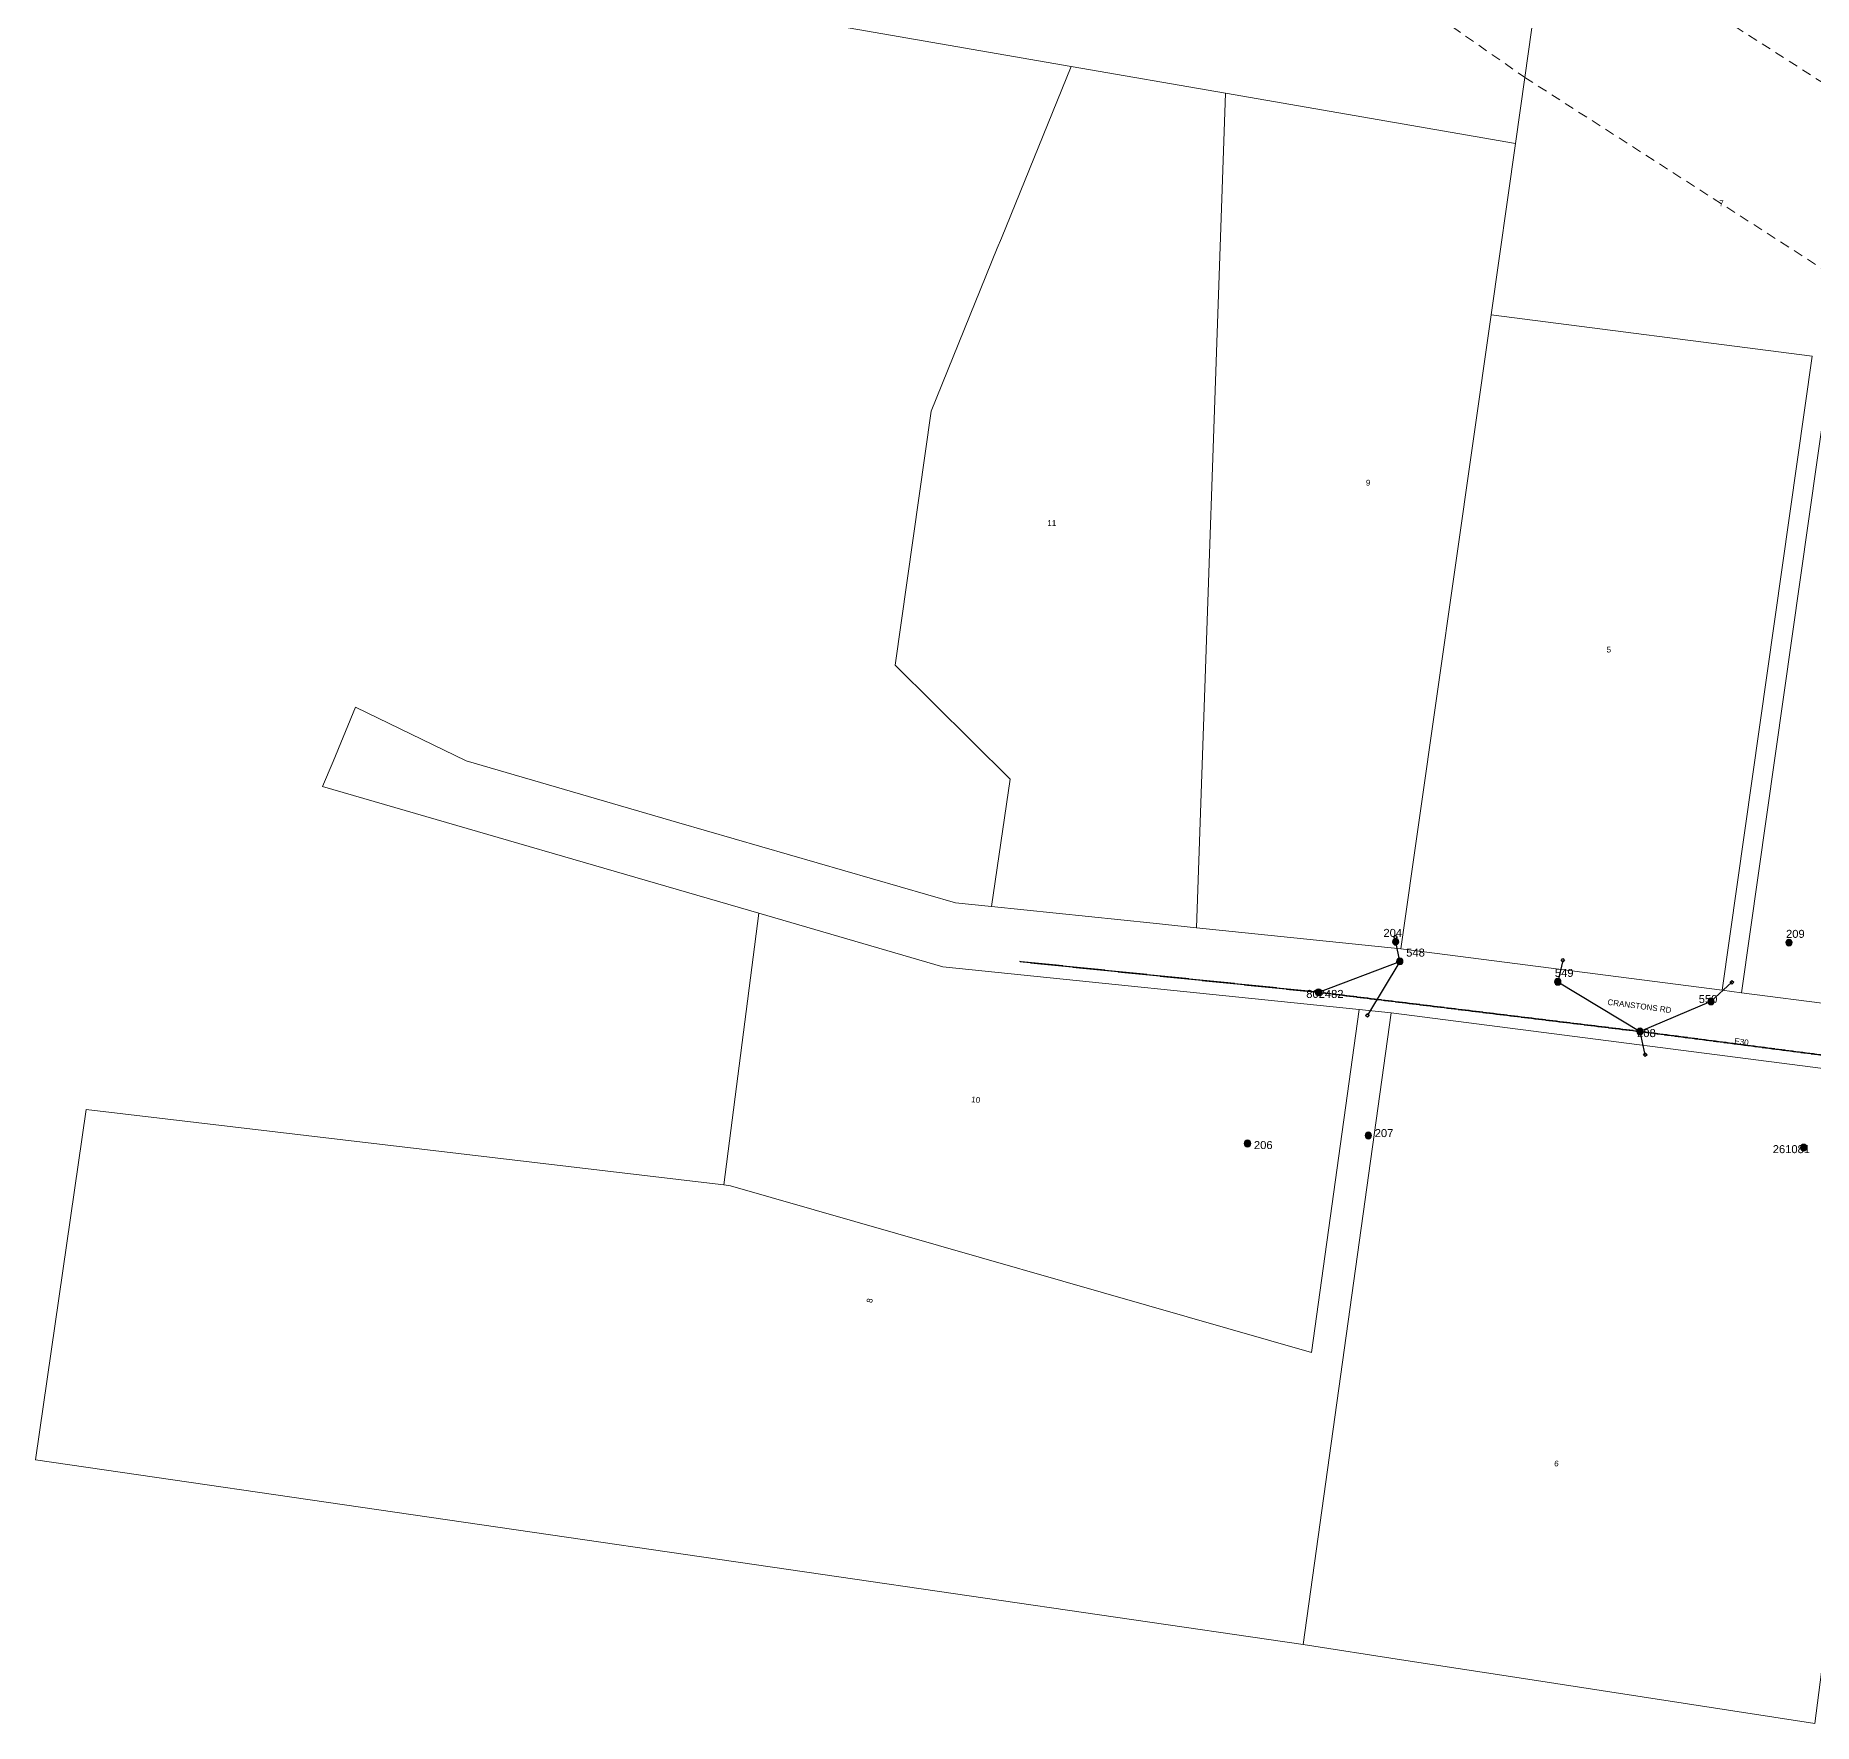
# Model space of a CAD drawing. Header units: metres. Extents: x 315515 to 317824, y 6273486 to 6276226.
# Drawn here: x 315515 to 316070, y 6274657 to 6275184 of the extents above; entities that cross this region are included whole.
import ezdxf
from ezdxf.enums import TextEntityAlignment as Align

# ---------------------------------------------------------------- set-up
doc = ezdxf.new("R2010")
doc.units = ezdxf.units.M
doc.linetypes.add('Cable Exist OH', pattern=[1, 1, 0])
doc.linetypes.add('Dash', pattern=[5, 3, -2])
doc.layers.get('0').update_dxf_attribs({"color": 6})
for name, color, linetype, lineweight in [('Cadastre Easements_SP_EXT', 9, 'Continuous', 5), ('Cadastre Land Parcels_SP_EXT', 7, 'Continuous', 5), ('Cadastre Roads_SP_EXT', 9, 'Continuous', 5)]:
    doc.layers.add(name, color=color, linetype=linetype, lineweight=lineweight)
for name, color, linetype in [('Mains_HV_EXT', 1, 'Continuous'), ('Mains_LV_EXT', 7, 'Continuous'), ('Services_SP_EXT', 7, 'Continuous'), ('SupportsOH_SP_TR_HV_LV_SL_EXT', 7, 'Continuous')]:
    doc.layers.add(name, color=color, linetype=linetype)
doc.styles.add('POLE_LABEL', font='arial.ttf')
doc.styles.get("Standard").update_dxf_attribs({"font": 'arial.ttf'})

# ---------------------------------------------------------------- blocks, each defined once
blk = doc.blocks.new('CCP_EXT')
blk.add_wipeout([(0, 0.57), (0.57, 0), (0, -0.57), (-0.57, 0)])
blk.add_lwpolyline([(-0.57, 0), (0, 0.57), (0.57, 0), (0, -0.57), (-0.57, 0)])
at = {"flags": 1}
blk.add_attdef('Z', (0, 0), '', height=0.2, dxfattribs=at)
at = {"flags": 9}
for tag, p in [('CCP_TYPE', (0, 0)), ('CONSTRUCTED_VOLTAGE', (0, -0.2)), ('OPERATING_VOLTAGE', (0, -0.6)), ('ORIENTATION', (0, -0.8)), ('OWNED_BY', (0, -1)), ('STATE', (0, -1.8)), ('NO_PHASES', (0, -0.4)), ('USAGE', (0, -1.2)), ('LEGEND', (0, -1.4)), ('LIFE_SUPPORT', (0, -1.6)), ('NOTES', (0, -2))]:
    blk.add_attdef(tag, text='', height=0.2, dxfattribs=at).set_placement(p, align=Align.MIDDLE_LEFT)
blk = doc.blocks.new('POLE_EXT')
blk.add_hatch(color=256).paths.add_polyline_path([(-1, 0, 1), (1, 0, 1)])
blk.add_lwpolyline([(-1, 0, 1), (1, 0, 1)], format="xyb", close=True)
for tag, height, flags, p in [('pNumber', 2.5, 8, (-17.84, 2.07)), ('OWNED_BY', 0.2, 9, (1.35, -0.4)), ('SPECIAL_USE', 0.2, 9, (1.35, -0.8)), ('STATE', 0.2, 9, (1.35, -1)), ('cLV', 0.2, 9, (1.35, -1.4)), ('hDepth', 0.2, 9, (1.35, -1.6)), ('hDia', 0.2, 9, (1.35, -1.8)), ('cHV', 0.2, 9, (1.35, -2)), ('cLinedev', 0.2, 9, (1.35, -3.4)), ('pExisting', 0.2, 9, (1.35, -3.8)), ('pFooting', 0.2, 9, (1.35, -4.4)), ('pNew', 0.2, 9, (1.35, -4.6)), ('pRelocate', 0.2, 9, (1.35, -5)), ('pRemove', 0.2, 9, (1.35, -5.2)), ('pReplace', 0.2, 9, (1.35, -5.4)), ('pStay', 0.2, 9, (1.35, -5.6)), ('PARENT', 0.2, 9, (1.35, -0.6)), ('USAGE', 0.2, 9, (1.35, -1.2)), ('LBRACKET', 0.2, 9, (1.35, -2.2)), ('LExisting', 0.2, 9, (1.35, -2.4)), ('LANTNUMBER', 0.2, 9, (1.35, -2.6)), ('LOther', 0.2, 9, (1.35, -2.8)), ('LRemove', 0.2, 9, (1.35, -3)), ('LEGEND', 0.2, 9, (1.35, -3.2)), ('LOCATION', 0.2, 9, (1.35, -3.6)), ('PFNUMBER', 0.2, 9, (1.35, -4)), ('NEWPFNUMBER', 0.2, 9, (1.35, -4.2)), ('pType', 0.2, 9, (1.35, -5.8)), ('cspan', 0.2, 9, (1.35, -6)), ('STREETNAME', 0.2, 9, (1.35, -6.2)), ('SUBURB', 0.2, 9, (1.35, -6.4)), ('OPERATED_BY', 0.2, 9, (1.36, -7.01)), ('NOTES', 0.2, 9, (1.35, -6.6)), ('MAINTAINED_BY', 0.2, 9, (1.36, -6.81))]:
    blk.add_attdef(tag, text='', height=height, dxfattribs=dict(flags=flags)).set_placement(p, align=Align.MIDDLE_LEFT)
at = {"style": 'POLE_LABEL'}
for tag, height, flags, p in [('STRUCTURE_PLANT_NUMBER', 0.2, 9, (1.35, 0.03)), ('ASSET_NUM', 2.5, 8, (2, 2)), ('STREET_CODE', 0.2, 9, (1.35, -0.2))]:
    blk.add_attdef(tag, text='', height=height, dxfattribs=dict(at, flags=flags)).set_placement(p, align=Align.MIDDLE_LEFT)
at = {"flags": 1}
blk.add_attdef('Z', (1.35, -7.33), '', height=0.2, dxfattribs=at)

msp = doc.modelspace()

# ---------------------------------------------------------------- linework, layer by layer
at = {"layer": 'Cadastre Easements_SP_EXT', "linetype": 'Dash'}
msp.add_lwpolyline([(316119.986, 6275139.689), (315987.834, 6275224.708), (315987.806, 6275224.727), (315913.095, 6275268.233), (315913.043, 6275268.263), (315900.599, 6275275.569), (315872.742, 6275294.78), (315780.465, 6275358.419), (315690.399, 6275420.531), (315690.3, 6275420.596), (315677.157, 6275429.121), (315621.992, 6275464.903), (315621.818, 6275456.605), (315609.514, 6275439.266), (315605.296, 6275433.32), (315657.11, 6275395.373), (315758.743, 6275325.267), (315773.032, 6275315.409), (315841.901, 6275267.904), (315851.098, 6275261.56), (315980.223, 6275171.429), (315980.27, 6275171.4), (316079.523, 6275107.581)], dxfattribs=at)
at = {"layer": 'Cadastre Land Parcels_SP_EXT', "linetype": 'Continuous'}
for points in [[(315987.388, 6275221.714), (315909.778, 6275244.411), (315913.095, 6275268.233), (315922.851, 6275338.447), (315872.742, 6275294.78), (315841.901, 6275267.904), (315757.236, 6275194.123), (315577.91, 6275222.265), (315577.579, 6275217.233), (315620.266, 6275210.557), (315640.182, 6275207.406), (315751.542, 6275189.925), (315838.583, 6275174.815), (315886.825, 6275166.488), (315977.323, 6275150.776), (315980.27, 6275171.4), (315987.388, 6275221.714)], [(316120.098, 6275139.618), (316131.231, 6275218.373), (316088.472, 6275224.093), (315989.58, 6275237.222), (315987.836, 6275224.72), (315987.834, 6275224.708), (315987.388, 6275221.714), (315980.27, 6275171.4), (315977.323, 6275150.776), (315969.723, 6275097.266), (316070.012, 6275084.343), (316041.909, 6274886.211), (316047.977, 6274885.406), (316079.523, 6275107.581), (316080.572, 6275114.974), (316115.908, 6275109.985), (316120.098, 6275139.618)], [(315886.825, 6275166.488), (315838.583, 6275174.815), (315816.792, 6275121.164), (315815.484, 6275118.022), (315794.817, 6275067.089), (315783.639, 6274987.801), (315819.52, 6274952.197), (315813.673, 6274912.33), (315864.219, 6274907.125), (315877.74, 6274905.724), (315886.825, 6275166.488)], [(315969.723, 6275097.266), (315977.323, 6275150.776), (315886.825, 6275166.488), (315877.74, 6274905.724), (315941.595, 6274899.122), (315969.723, 6275097.266)], [(316160.441, 6275055.584), (316167.134, 6275102.706), (316138.432, 6275106.785), (316115.908, 6275109.985), (316080.572, 6275114.974), (316079.523, 6275107.581), (316047.977, 6274885.406), (316106.452, 6274877.887), (316134.428, 6274872.423), (316160.441, 6275055.584)], [(316041.909, 6274886.211), (316070.012, 6275084.343), (315969.723, 6275097.266), (315941.595, 6274899.122), (316041.909, 6274886.211)], [(315928.519, 6274880.174), (315798.474, 6274893.567), (315740.995, 6274910.251), (315730.065, 6274825.432), (315732.188, 6274825.156), (315913.62, 6274773.028), (315928.519, 6274880.174)], [(315938.54, 6274879.142), (315928.519, 6274880.174), (315913.62, 6274773.028), (315732.188, 6274825.156), (315730.065, 6274825.432), (315727.424, 6274825.74), (315530.878, 6274848.924), (315515.122, 6274739.479), (315760.99, 6274703.681), (315852.417, 6274690.331), (315911.048, 6274681.807), (315938.54, 6274879.142)], [(316096.873, 6274858.747), (315938.54, 6274879.142), (315911.048, 6274681.807), (315941.757, 6274677.022), (315977.117, 6274671.58), (316070.843, 6274657.161), (316096.873, 6274858.747)]]:
    msp.add_lwpolyline(points, close=True, dxfattribs=at)
at = {"layer": 'Mains_LV_EXT', "linetype": 'Cable Exist OH'}
msp.add_lwpolyline([(315915.835, 6274885.569), (315822.501, 6274895.179)], dxfattribs=at)
at = {"layer": 'Services_SP_EXT'}
msp.add_lwpolyline([(315915.92, 6274885.569), (315941.221, 6274895.236)], dxfattribs=at)

# ---------------------------------------------------------------- block references
at = {"layer": 'SupportsOH_SP_TR_HV_LV_SL_EXT'}
ref = msp.add_blockref('POLE_EXT', (316062.782, 6274901.083), dxfattribs=at)
ref.add_attrib('ASSET_NUM', '209', dxfattribs={"layer": '0', "height": 2.5, "rotation": 359.97634, "style": 'POLE_LABEL'}).set_placement((316064.782, 6274901.833), align=Align.BOTTOM_CENTER)
ref = msp.add_blockref('POLE_EXT', (315941.221, 6274895.236), dxfattribs=at)
ref.add_attrib('ASSET_NUM', '548', dxfattribs={"layer": '0', "height": 2.5, "style": 'POLE_LABEL'}).set_placement((315943.221, 6274895.986), align=Align.BOTTOM_LEFT)
ref = msp.add_blockref('POLE_EXT', (315915.835, 6274885.569), dxfattribs=at)
ref.add_attrib('ASSET_NUM', '802482', dxfattribs={"layer": '0', "height": 2.5, "style": 'POLE_LABEL'}).set_placement((315917.835, 6274886.319), align=Align.TOP_CENTER)
ref = msp.add_blockref('POLE_EXT', (316038.422, 6274882.716), dxfattribs=at)
ref.add_attrib('ASSET_NUM', '550', dxfattribs={"layer": '0', "height": 2.5, "style": 'POLE_LABEL'}).set_placement((316040.422, 6274883.466), align=Align.MIDDLE_RIGHT)
ref = msp.add_blockref('POLE_EXT', (316016.265, 6274873.33), dxfattribs=at)
ref.add_attrib('ASSET_NUM', '208', dxfattribs={"layer": '0', "height": 2.5, "style": 'POLE_LABEL'}).set_placement((316018.265, 6274874.08), align=Align.TOP_CENTER)
ref = msp.add_blockref('POLE_EXT', (315931.397, 6274840.846), dxfattribs=at)
ref.add_attrib('ASSET_NUM', '207', dxfattribs={"layer": '0', "height": 2.5, "rotation": 359.96788, "style": 'POLE_LABEL'}).set_placement((315933.397, 6274841.596), align=Align.MIDDLE_LEFT)
ref = msp.add_blockref('POLE_EXT', (315893.669, 6274838.35), dxfattribs=at)
ref.add_attrib('ASSET_NUM', '206', dxfattribs={"layer": '0', "height": 2.5, "rotation": 0.02139, "style": 'POLE_LABEL'}).set_placement((315895.669, 6274839.1), align=Align.TOP_LEFT)
ref = msp.add_blockref('POLE_EXT', (316067.366, 6274837.077), dxfattribs=at)
ref.add_attrib('ASSET_NUM', '261081', dxfattribs={"layer": '0', "height": 2.5, "style": 'POLE_LABEL'}).set_placement((316069.366, 6274837.827), align=Align.TOP_RIGHT)

# ---------------------------------------------------------------- texts
at = {"layer": 'Cadastre Land Parcels_SP_EXT'}
for s, p in [('7', (316040.978, 6275131.149)), ('9', (315930.641, 6275043.875)), ('11', (315831.129, 6275031.275)), ('5', (316005.81, 6274991.736))]:
    msp.add_text(s, height=1.8, dxfattribs=at).set_placement(p)
for s, rotation, p in [('10', 354.11734, (315807.31, 6274851.268)), ('8', 81.81873, (315776.437, 6274788.445)), ('6', 352.60617, (315989.363, 6274737.576))]:
    msp.add_text(s, height=1.8, rotation=rotation, dxfattribs=at).set_placement(p)
at = {"layer": 'Cadastre Roads_SP_EXT'}
msp.add_text('CRANSTONS RD', height=1.8, rotation=352.6333, dxfattribs=at).set_placement((316006.003, 6274881.67))
at = {"layer": 'Mains_LV_EXT'}
msp.add_text('E30', height=1.8, rotation=352.60653, dxfattribs=at).set_placement((316045.628, 6274869.52))

# ---------------------------------------------------------------- next in the draw order: block references
at = {"layer": 'Services_SP_EXT'}
for p in [(315939.842, 6274902.86), (315992.151, 6274895.53), (316044.98, 6274888.7), (315931.137, 6274878.38), (316017.915, 6274866.067)]:
    msp.add_blockref('CCP_EXT', p, dxfattribs=at)

# ---------------------------------------------------------------- next in the draw order: linework, layer by layer
at = {"layer": 'Cadastre Roads_SP_EXT', "linetype": 'Continuous'}
msp.add_lwpolyline([(316106.452, 6274877.887), (316047.977, 6274885.406), (316041.909, 6274886.211), (315941.595, 6274899.122), (315877.74, 6274905.724), (315864.219, 6274907.125), (315813.673, 6274912.33), (315802.408, 6274913.491), (315716.054, 6274938.564), (315649.636, 6274957.888), (315615.027, 6274974.641), (315608.03, 6274957.726), (315604.768, 6274949.838), (315740.995, 6274910.251), (315798.474, 6274893.567), (315928.519, 6274880.174), (315938.54, 6274879.142), (316096.873, 6274858.747)], dxfattribs=at)
at = {"layer": 'Mains_HV_EXT', "linetype": 'Cable Exist OH'}
msp.add_lwpolyline([(315822.649, 6274895.17), (315915.835, 6274885.569), (316016.265, 6274873.33), (316076.861, 6274865.467), (316138.458, 6274855.121)], dxfattribs=at)
at = {"layer": 'Mains_LV_EXT', "linetype": 'Cable Exist OH'}
for points in [[(316016.265, 6274873.33), (315915.835, 6274885.569)], [(316076.861, 6274865.467), (316016.265, 6274873.33)]]:
    msp.add_lwpolyline(points, dxfattribs=at)
at = {"layer": 'Services_SP_EXT'}
for points in [[(315941.221, 6274895.236), (315939.946, 6274901.376)], [(315941.2, 6274895.193), (315931.123, 6274878.393)], [(315992.151, 6274895.53), (315990.567, 6274888.875), (316016.265, 6274873.33)], [(316044.98, 6274888.7), (316038.422, 6274882.716), (316016.265, 6274873.33)], [(316017.915, 6274866.067), (316016.265, 6274873.33)]]:
    msp.add_lwpolyline(points, dxfattribs=at)

# ---------------------------------------------------------------- next in the draw order: block references
at = {"layer": 'SupportsOH_SP_TR_HV_LV_SL_EXT'}
ref = msp.add_blockref('POLE_EXT', (315939.946, 6274901.376), dxfattribs=at)
ref.add_attrib('ASSET_NUM', '204', dxfattribs={"layer": '0', "height": 2.5, "rotation": 359.95489, "style": 'POLE_LABEL'}).set_placement((315941.946, 6274902.126), align=Align.BOTTOM_RIGHT)
ref = msp.add_blockref('POLE_EXT', (315990.567, 6274888.875), dxfattribs=at)
ref.add_attrib('ASSET_NUM', '549', dxfattribs={"layer": '0', "height": 2.5, "style": 'POLE_LABEL'}).set_placement((315992.567, 6274889.625), align=Align.BOTTOM_CENTER)

doc.saveas('drawing.dxf')
